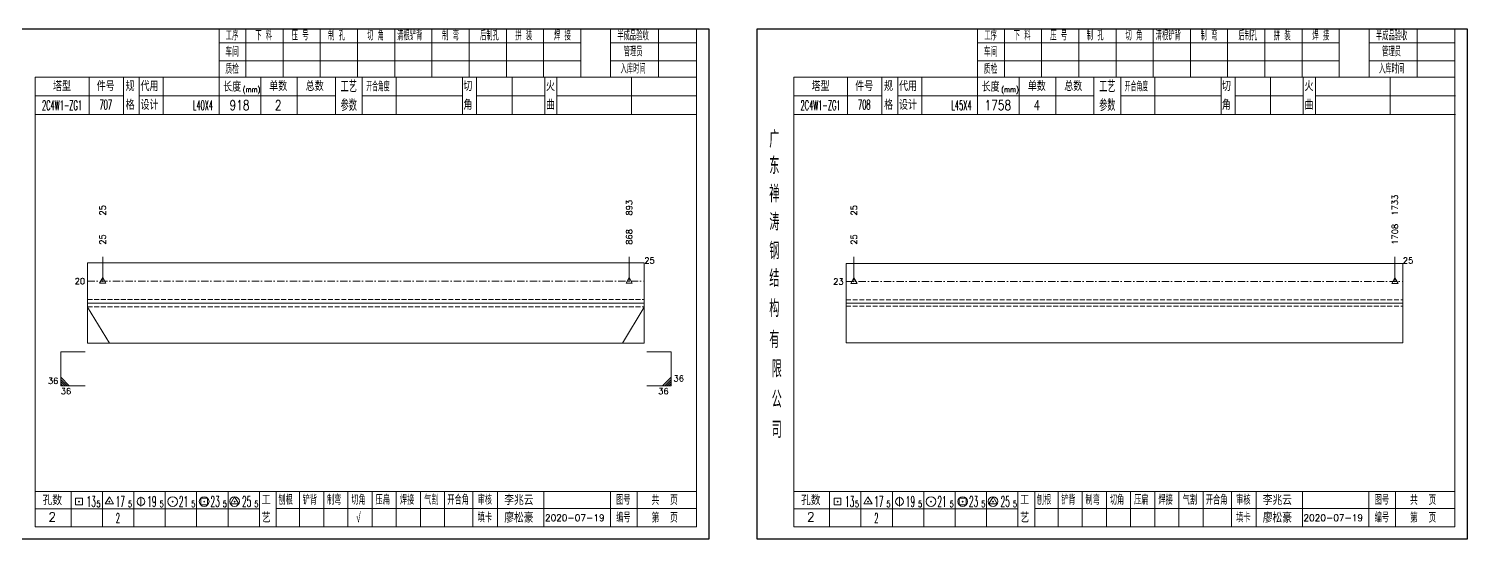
# Model space of a CAD drawing. Extents: x 154981 to 165753, y -86801 to -82885.
# Drawn here: x 158275 to 158867, y -83127 to -82917 of the extents above; entities that cross this region are included whole.
import ezdxf
from ezdxf.enums import TextEntityAlignment as Align

# ---------------------------------------------------------------- set-up
doc = ezdxf.new("R2010")
doc.units = 0
doc.header["$MEASUREMENT"] = 0
doc.linetypes.add('一点画线', pattern=[5.2, 3, -1, 0.2, -1])
doc.linetypes.add('虚线', pattern=[2.75, 2, -0.75])
doc.layers.get('0').update_dxf_attribs({"linetype": 'CONTINUOUS', "lineweight": 25})
for name, color, linetype, lineweight in [('1', 7, 'CONTINUOUS', 25), ('4', 7, 'CONTINUOUS', 25), ('5', 7, 'CONTINUOUS', 25)]:
    doc.layers.add(name, color=color, linetype=linetype, lineweight=lineweight)
doc.styles.get("Standard").update_dxf_attribs({"font": 'simplex.shx', "width": 0.7, "height": 3, "bigfont": 'gbhzfs.shx'})

# ---------------------------------------------------------------- blocks, each defined once
blk = doc.blocks.new('孔17.5')
at = {"layer": '5', "color": 7, "linetype": 'Continuous', "lineweight": 13}
for p, q in [((0, 1), (-0.866, -0.5)), ((-0.1, -0.1), (0.1, 0.1)), ((0.1, -0.1), (-0.1, 0.1)), ((0.866, -0.5), (0, 1)), ((-0.866, -0.5), (0.866, -0.5))]:
    blk.add_line(p, q, dxfattribs=at)
blk = doc.blocks.new('CTJGK')
at = {"color": 6, "linetype": 'Continuous'}
for p, q in [((0, 209.97), (292.13, 209.97)), ((0, 0), (0, 209.97)), ((292.13, 209.97), (292.13, 0)), ((292.13, 0), (0, 0))]:
    blk.add_line(p, q, dxfattribs=at)

msp = doc.modelspace()

# ---------------------------------------------------------------- linework, layer by layer
at = {"color": 7, "linetype": 'Continuous', "lineweight": 18}
for p, q in [((158299.39666, -83013.02383), (158299.39666, -83046.02383)), ((158299.39666, -83013.02383), (158528.52666, -83013.02383)), ((158528.52666, -83013.02383), (158528.52666, -83046.02383)), ((158611.52666, -83013.1905), (158611.52666, -83045.85717)), ((158611.52666, -83013.1905), (158840.65666, -83013.1905)), ((158840.65666, -83013.1905), (158840.65666, -83045.85717)), ((158299.39666, -83029.52383), (158528.52666, -83029.52383)), ((158611.52666, -83029.52383), (158840.65666, -83029.52383))]:
    msp.add_line(p, q, dxfattribs=at)
at = {"color": 7, "linetype": 'Continuous', "lineweight": 13}
for p, q in [((158305.63659, -83020.52383), (158305.63659, -83010.52383)), ((158522.28674, -83020.52383), (158522.28674, -83010.52383)), ((158614.78505, -83020.6905), (158614.78505, -83010.52383)), ((158837.39827, -83020.6905), (158837.39827, -83010.52383)), ((158299.39666, -83031.17383), (158308.38215, -83046.02383)), ((158528.52666, -83031.17383), (158519.54117, -83046.02383)), ((158288.39666, -83049.52383), (158298.39666, -83049.52383)), ((158288.39666, -83049.52383), (158288.39666, -83063.52383)), ((158539.52666, -83049.52383), (158529.52666, -83049.52383)), ((158539.52666, -83049.52383), (158539.52666, -83063.52383)), ((158291.89666, -83063.52383), (158288.39666, -83060.02383)), ((158291.02166, -83063.52383), (158288.39666, -83060.89883)), ((158536.02666, -83063.52383), (158539.52666, -83060.02383)), ((158536.90166, -83063.52383), (158539.52666, -83060.89883)), ((158290.14666, -83063.52383), (158288.39666, -83061.77383)), ((158289.27166, -83063.52383), (158288.39666, -83062.64883)), ((158288.39666, -83063.52383), (158298.39666, -83063.52383)), ((158539.52666, -83063.52383), (158529.52666, -83063.52383)), ((158537.77666, -83063.52383), (158539.52666, -83061.77383)), ((158538.65166, -83063.52383), (158539.52666, -83062.64883))]:
    msp.add_line(p, q, dxfattribs=at)
at = {"color": 1, "linetype": '一点画线', "lineweight": 13}
for p, q in [((158299.39666, -83020.52383), (158528.52666, -83020.52383)), ((158611.52666, -83020.6905), (158840.65666, -83020.6905))]:
    msp.add_line(p, q, dxfattribs=at)
at = {"color": 6, "linetype": '虚线', "lineweight": 18}
for p, q in [((158299.39666, -83028.02383), (158528.52666, -83028.02383)), ((158299.39666, -83031.02383), (158528.52666, -83031.02383)), ((158611.52666, -83028.1905), (158840.65666, -83028.1905)), ((158611.52666, -83030.85717), (158840.65666, -83030.85717))]:
    msp.add_line(p, q, dxfattribs=at)
at = {"layer": '1', "color": 7, "linetype": 'Continuous', "lineweight": 18}
for p, q in [((158299.39666, -83046.02383), (158528.52666, -83046.02383)), ((158611.52666, -83045.85717), (158840.65666, -83045.85717))]:
    msp.add_line(p, q, dxfattribs=at)
at = {"layer": '4', "color": 1, "linetype": 'Continuous', "lineweight": 18}
for p, q in [((158555.02666, -82916.69733), (158262.89666, -82916.69733)), ((158353.52666, -82916.69733), (158353.52666, -82936.53733)), ((158364.55666, -82916.69733), (158364.55666, -82936.55733)), ((158379.86666, -82916.69733), (158379.86666, -82936.55733)), ((158395.18666, -82916.69733), (158395.18666, -82936.55733)), ((158410.49666, -82916.69733), (158410.49666, -82936.55733)), ((158425.80666, -82916.69733), (158425.80666, -82936.55733)), ((158441.11666, -82916.69733), (158441.11666, -82936.55733)), ((158456.43666, -82916.69733), (158456.43666, -82936.55733)), ((158471.74666, -82916.69733), (158471.74666, -82936.55733)), ((158487.05666, -82916.69733), (158487.05666, -82936.55733)), ((158502.36666, -82916.69733), (158502.36666, -82936.53733)), ((158502.36666, -82916.69733), (158502.36666, -82936.55733)), ((158514.64666, -82916.69733), (158514.64666, -82936.55733)), ((158534.39666, -82916.69733), (158534.39666, -82936.55733)), ((158549.97666, -82916.69733), (158549.97666, -82936.55733)), ((158555.02666, -82946.49733), (158555.02666, -82916.69733)), ((158575.02666, -82916.69733), (158575.02666, -83126.66733)), ((158867.15666, -82916.69733), (158575.02666, -82916.69733)), ((158665.65666, -82916.69733), (158665.65666, -82936.53733)), ((158676.68666, -82916.69733), (158676.68666, -82936.55733)), ((158691.99666, -82916.69733), (158691.99666, -82936.55733)), ((158707.31666, -82916.69733), (158707.31666, -82936.55733)), ((158722.62666, -82916.69733), (158722.62666, -82936.55733)), ((158737.93666, -82916.69733), (158737.93666, -82936.55733)), ((158753.24666, -82916.69733), (158753.24666, -82936.55733)), ((158768.56666, -82916.69733), (158768.56666, -82936.55733)), ((158783.87666, -82916.69733), (158783.87666, -82936.55733)), ((158799.18666, -82916.69733), (158799.18666, -82936.55733)), ((158814.49666, -82916.69733), (158814.49666, -82936.53733)), ((158814.49666, -82916.69733), (158814.49666, -82936.55733)), ((158826.77666, -82916.69733), (158826.77666, -82936.55733)), ((158846.52666, -82916.69733), (158846.52666, -82936.55733)), ((158862.10666, -82916.69733), (158862.10666, -82936.55733)), ((158867.15666, -82946.49733), (158867.15666, -82916.69733)), ((158502.36666, -82922.42733), (158353.52666, -82922.42733)), ((158549.97666, -82922.42733), (158514.64666, -82922.42733)), ((158814.49666, -82922.42733), (158665.65666, -82922.42733)), ((158862.10666, -82922.42733), (158826.77666, -82922.42733)), ((158502.36666, -82929.90733), (158353.52666, -82929.90733)), ((158549.97666, -82929.90733), (158514.64666, -82929.90733)), ((158814.49666, -82929.90733), (158665.65666, -82929.90733)), ((158862.10666, -82929.90733), (158826.77666, -82929.90733)), ((158277.90666, -82936.55733), (158277.90666, -83121.61733)), ((158549.97666, -82936.55733), (158277.90666, -82936.55733)), ((158300.02666, -82936.54733), (158300.02666, -82951.96733)), ((158314.17666, -82951.96733), (158314.17666, -82936.55733)), ((158320.67666, -82951.96733), (158320.67666, -82936.55733)), ((158330.54666, -82936.55733), (158330.54666, -82951.96733)), ((158353.52666, -82936.53733), (158353.52666, -82951.96733)), ((158370.64666, -82936.55733), (158370.64666, -82951.96733)), ((158385.69666, -82936.55733), (158385.69666, -82951.96733)), ((158401.39666, -82936.55733), (158401.39666, -82951.96733)), ((158412.45666, -82936.55733), (158412.45666, -82951.96733)), ((158426.40666, -82936.55733), (158426.40666, -82951.96733)), ((158453.70666, -82936.55733), (158453.70666, -82951.96733)), ((158459.46666, -82936.55733), (158459.46666, -82951.96733)), ((158474.08666, -82936.55733), (158474.08666, -82951.96733)), ((158487.54666, -82936.55733), (158487.54666, -82951.96733)), ((158492.53666, -82936.55733), (158492.53666, -82951.96733)), ((158523.27666, -82936.55733), (158523.27666, -82951.96733)), ((158549.97666, -83121.61733), (158549.97666, -82936.55733)), ((158590.03666, -82936.55733), (158590.03666, -83121.61733)), ((158862.10666, -82936.55733), (158590.03666, -82936.55733)), ((158612.15666, -82936.54733), (158612.15666, -82951.96733)), ((158626.30666, -82951.96733), (158626.30666, -82936.55733)), ((158632.80666, -82951.96733), (158632.80666, -82936.55733)), ((158642.67666, -82936.55733), (158642.67666, -82951.96733)), ((158665.65666, -82936.53733), (158665.65666, -82951.96733)), ((158682.77666, -82936.55733), (158682.77666, -82951.96733)), ((158697.82666, -82936.55733), (158697.82666, -82951.96733)), ((158713.52666, -82936.55733), (158713.52666, -82951.96733)), ((158724.58666, -82936.55733), (158724.58666, -82951.96733)), ((158738.53666, -82936.55733), (158738.53666, -82951.96733)), ((158765.83666, -82936.55733), (158765.83666, -82951.96733)), ((158771.59666, -82936.55733), (158771.59666, -82951.96733)), ((158786.21666, -82936.55733), (158786.21666, -82951.96733)), ((158799.67666, -82936.55733), (158799.67666, -82951.96733)), ((158804.66666, -82936.55733), (158804.66666, -82951.96733)), ((158835.40666, -82936.55733), (158835.40666, -82951.96733)), ((158862.10666, -83121.61733), (158862.10666, -82936.55733)), ((158314.17666, -82944.31733), (158277.90666, -82944.31733)), ((158401.39666, -82944.26733), (158320.67666, -82944.26733)), ((158412.45666, -82944.26733), (158453.70666, -82944.26733)), ((158459.46666, -82944.26733), (158487.54666, -82944.26733)), ((158492.53666, -82944.26733), (158550.15666, -82944.26733)), ((158555.02666, -83126.66733), (158555.02666, -82946.49733)), ((158626.30666, -82944.31733), (158590.03666, -82944.31733)), ((158713.52666, -82944.26733), (158632.80666, -82944.26733)), ((158724.58666, -82944.26733), (158765.83666, -82944.26733)), ((158771.59666, -82944.26733), (158799.67666, -82944.26733)), ((158804.66666, -82944.26733), (158862.28666, -82944.26733)), ((158867.15666, -83126.66733), (158867.15666, -82946.49733)), ((158550.15666, -82951.96733), (158277.90666, -82951.96733)), ((158862.28666, -82951.96733), (158590.03666, -82951.96733)), ((158277.90666, -83107.08733), (158549.97666, -83107.08733)), ((158292.59666, -83107.08733), (158292.59666, -83121.61733)), ((158305.52666, -83121.61733), (158305.52666, -83107.08733)), ((158318.45666, -83107.08733), (158318.45666, -83121.61733)), ((158331.37666, -83121.61733), (158331.37666, -83107.08733)), ((158344.30666, -83107.08733), (158344.30666, -83121.61733)), ((158357.23666, -83121.61733), (158357.23666, -83107.08733)), ((158370.15666, -83121.61733), (158370.15666, -83107.08733)), ((158377.02666, -83121.61733), (158377.02666, -83107.08733)), ((158386.68666, -83121.61733), (158386.68666, -83107.08733)), ((158396.62666, -83121.61733), (158396.62666, -83107.08733)), ((158406.56666, -83121.61733), (158406.56666, -83107.08733)), ((158416.51666, -83121.61733), (158416.51666, -83107.08733)), ((158426.45666, -83121.61733), (158426.45666, -83107.08733)), ((158436.39666, -83121.61733), (158436.39666, -83107.08733)), ((158446.34666, -83121.61733), (158446.34666, -83107.08733)), ((158457.98666, -83121.61733), (158457.98666, -83107.08733)), ((158468.13666, -83121.61733), (158468.13666, -83107.08733)), ((158487.19666, -83121.61733), (158487.19666, -83107.08733)), ((158514.57666, -83121.61733), (158514.57666, -83107.08733)), ((158525.53666, -83121.61733), (158525.53666, -83107.08733)), ((158590.03666, -83107.08733), (158862.10666, -83107.08733)), ((158604.72666, -83107.08733), (158604.72666, -83121.61733)), ((158617.65666, -83121.61733), (158617.65666, -83107.08733)), ((158630.58666, -83107.08733), (158630.58666, -83121.61733)), ((158643.50666, -83121.61733), (158643.50666, -83107.08733)), ((158656.43666, -83107.08733), (158656.43666, -83121.61733)), ((158669.36666, -83121.61733), (158669.36666, -83107.08733)), ((158682.28666, -83121.61733), (158682.28666, -83107.08733)), ((158689.15666, -83121.61733), (158689.15666, -83107.08733)), ((158698.81666, -83121.61733), (158698.81666, -83107.08733)), ((158708.75666, -83121.61733), (158708.75666, -83107.08733)), ((158718.69666, -83121.61733), (158718.69666, -83107.08733)), ((158728.64666, -83121.61733), (158728.64666, -83107.08733)), ((158738.58666, -83121.61733), (158738.58666, -83107.08733)), ((158748.52666, -83121.61733), (158748.52666, -83107.08733)), ((158758.47666, -83121.61733), (158758.47666, -83107.08733)), ((158770.11666, -83121.61733), (158770.11666, -83107.08733)), ((158780.26666, -83121.61733), (158780.26666, -83107.08733)), ((158799.32666, -83121.61733), (158799.32666, -83107.08733)), ((158826.70666, -83121.61733), (158826.70666, -83107.08733)), ((158837.66666, -83121.61733), (158837.66666, -83107.08733)), ((158376.98666, -83114.05733), (158549.97666, -83114.05733)), ((158689.11666, -83114.05733), (158862.10666, -83114.05733)), ((158370.15666, -83114.21733), (158277.90666, -83114.21733)), ((158682.28666, -83114.21733), (158590.03666, -83114.21733)), ((158277.90666, -83121.61733), (158549.97666, -83121.61733)), ((158590.03666, -83121.61733), (158862.10666, -83121.61733)), ((158262.89666, -83126.66733), (158555.02666, -83126.66733)), ((158575.02666, -83126.66733), (158867.15666, -83126.66733))]:
    msp.add_line(p, q, dxfattribs=at)
at = {"layer": '4', "color": 7, "linetype": 'Continuous', "lineweight": 13}
for p, q in [((158294.48266, -83112.58133), (158294.48266, -83109.75333)), ((158294.48266, -83109.75333), (158297.31066, -83109.75333)), ((158297.31066, -83112.58133), (158294.48266, -83112.58133)), ((158295.69666, -83111.36733), (158296.09666, -83110.96733)), ((158296.09666, -83111.36733), (158295.69666, -83110.96733)), ((158297.31066, -83109.75333), (158297.31066, -83112.58133)), ((158308.39666, -83109.16733), (158306.66466, -83112.16733)), ((158306.66466, -83112.16733), (158310.12866, -83112.16733)), ((158308.19666, -83111.36733), (158308.59666, -83110.96733)), ((158308.59666, -83111.36733), (158308.19666, -83110.96733)), ((158310.12866, -83112.16733), (158308.39666, -83109.16733)), ((158321.39666, -83109.16733), (158321.39666, -83113.16733)), ((158334.19666, -83111.36733), (158334.59666, -83110.96733)), ((158334.59666, -83111.36733), (158334.19666, -83110.96733)), ((158345.98266, -83112.58133), (158345.98266, -83109.75333)), ((158345.98266, -83109.75333), (158348.81066, -83109.75333)), ((158348.81066, -83112.58133), (158345.98266, -83112.58133)), ((158347.19666, -83111.36733), (158347.59666, -83110.96733)), ((158347.59666, -83111.36733), (158347.19666, -83110.96733)), ((158348.81066, -83109.75333), (158348.81066, -83112.58133)), ((158359.89666, -83109.16733), (158358.16466, -83112.16733)), ((158358.16466, -83112.16733), (158361.62866, -83112.16733)), ((158359.69666, -83111.36733), (158360.09666, -83110.96733)), ((158360.09666, -83111.36733), (158359.69666, -83110.96733)), ((158361.62866, -83112.16733), (158359.89666, -83109.16733)), ((158606.61266, -83112.58133), (158606.61266, -83109.75333)), ((158606.61266, -83109.75333), (158609.44066, -83109.75333)), ((158609.44066, -83112.58133), (158606.61266, -83112.58133)), ((158607.82666, -83111.36733), (158608.22666, -83110.96733)), ((158608.22666, -83111.36733), (158607.82666, -83110.96733)), ((158609.44066, -83109.75333), (158609.44066, -83112.58133)), ((158620.52666, -83109.16733), (158618.79466, -83112.16733)), ((158618.79466, -83112.16733), (158622.25866, -83112.16733)), ((158620.32666, -83111.36733), (158620.72666, -83110.96733)), ((158620.72666, -83111.36733), (158620.32666, -83110.96733)), ((158622.25866, -83112.16733), (158620.52666, -83109.16733)), ((158633.52666, -83109.16733), (158633.52666, -83113.16733)), ((158646.32666, -83111.36733), (158646.72666, -83110.96733)), ((158646.72666, -83111.36733), (158646.32666, -83110.96733)), ((158658.11266, -83112.58133), (158658.11266, -83109.75333)), ((158658.11266, -83109.75333), (158660.94066, -83109.75333)), ((158660.94066, -83112.58133), (158658.11266, -83112.58133)), ((158659.32666, -83111.36733), (158659.72666, -83110.96733)), ((158659.72666, -83111.36733), (158659.32666, -83110.96733)), ((158660.94066, -83109.75333), (158660.94066, -83112.58133)), ((158672.02666, -83109.16733), (158670.29466, -83112.16733)), ((158670.29466, -83112.16733), (158673.75866, -83112.16733)), ((158671.82666, -83111.36733), (158672.22666, -83110.96733)), ((158672.22666, -83111.36733), (158671.82666, -83110.96733)), ((158673.75866, -83112.16733), (158672.02666, -83109.16733))]:
    msp.add_line(p, q, dxfattribs=at)
for centre, radius in [((158321.39666, -83111.16733), 1.6), ((158334.39666, -83111.16733), 2), ((158347.39666, -83111.16733), 2), ((158359.89666, -83111.16733), 2), ((158633.52666, -83111.16733), 1.6), ((158646.52666, -83111.16733), 2), ((158659.52666, -83111.16733), 2), ((158672.02666, -83111.16733), 2)]:
    msp.add_circle(centre, radius, dxfattribs=at)

# ---------------------------------------------------------------- block references
at = {"color": 0, "linetype": 'Continuous'}
for p in [(158262.89666, -83126.66733), (158575.02666, -83126.66733)]:
    msp.add_blockref('CTJGK', p, dxfattribs=at)
at = {"color": 4, "linetype": 'Continuous', "lineweight": 9, "xscale": 1.5, "yscale": 1.5, "zscale": 1.5}
for p in [(158305.63659, -83020.52383), (158522.28674, -83020.52383), (158614.78505, -83020.6905), (158837.39827, -83020.6905)]:
    msp.add_blockref('孔17.5', p, dxfattribs=at)

# ---------------------------------------------------------------- texts
at = {"color": 7, "linetype": 'Continuous', "lineweight": 13}
for s, p in [('25', (158305.63659, -82993.52383)), ('893', (158522.28674, -82993.52383)), ('25', (158614.78505, -82993.52383)), ('1733', (158837.39827, -82993.52383))]:
    msp.add_text(s, height=2.5, rotation=90, dxfattribs=at).set_placement(p, align=Align.MIDDLE_LEFT)
at = {"color": 4, "linetype": 'Continuous', "lineweight": 9}
for s, p in [('25', (158305.63659, -83005.52383)), ('868', (158522.28674, -83005.52383)), ('25', (158614.78505, -83005.52383)), ('1708', (158837.39827, -83005.52383))]:
    msp.add_text(s, height=2.5, rotation=90, dxfattribs=at).set_placement(p, align=Align.MIDDLE_LEFT)
at = {"color": 7, "linetype": 'Continuous', "lineweight": 13}
for p in [(158528.52666, -83012.02383), (158840.65666, -83012.02383)]:
    msp.add_text('25', height=2.5, dxfattribs=at).set_placement(p, align=Align.MIDDLE_LEFT)
for s, p in [('20', (158298.39666, -83020.52383)), ('23', (158610.52666, -83020.6905))]:
    msp.add_text(s, height=2.5, dxfattribs=at).set_placement(p, align=Align.MIDDLE_RIGHT)
msp.add_text('36', height=2.5, dxfattribs=at).set_placement((158287.39666, -83063.52383), align=Align.BOTTOM_RIGHT)
msp.add_text('36', height=2.5, dxfattribs=at).set_placement((158540.52666, -83062.52383), align=Align.BOTTOM_LEFT)
msp.add_text('36', height=2.5, dxfattribs=at).set_placement((158288.39666, -83064.52383), align=Align.TOP_LEFT)
msp.add_text('36', height=2.5, dxfattribs=at).set_placement((158538.52666, -83064.52383), align=Align.TOP_RIGHT)
at = {"layer": '4', "color": 1, "linetype": 'Continuous', "lineweight": 25}
for s, height, width, p in [('工序', 3.7, 0.7, (158358.89666, -82919.56733)), ('下 料', 3.7, 0.7, (158371.89666, -82919.56733)), ('压 号', 3.7, 0.7, (158386.89666, -82919.56733)), ('制 孔', 3.7, 0.7, (158401.89666, -82919.56733)), ('切 角', 3.7, 0.7, (158417.89666, -82919.56733)), ('清根铲背 ', 3.7, 0.7, (158432.89666, -82919.56733)), (' 制 弯', 3.7, 0.7, (158447.89666, -82919.56733)), (' 后制孔', 3.7, 0.7, (158463.89666, -82919.56733)), ('拼 装', 3.7, 0.7, (158478.89666, -82919.56733)), (' 焊 接', 3.7, 0.7, (158493.89666, -82919.56733)), ('半成品验收', 3.7, 0.7, (158523.89666, -82919.56733)), ('工序', 3.7, 0.7, (158671.02666, -82919.56733)), ('下 料', 3.7, 0.7, (158684.02666, -82919.56733)), ('压 号', 3.7, 0.7, (158699.02666, -82919.56733)), ('制 孔', 3.7, 0.7, (158714.02666, -82919.56733)), ('切 角', 3.7, 0.7, (158730.02666, -82919.56733)), ('清根铲背 ', 3.7, 0.7, (158745.02666, -82919.56733)), (' 制 弯', 3.7, 0.7, (158760.02666, -82919.56733)), (' 后制孔', 3.7, 0.7, (158776.02666, -82919.56733)), ('拼 装', 3.7, 0.7, (158791.02666, -82919.56733)), (' 焊 接', 3.7, 0.7, (158806.02666, -82919.56733)), ('半成品验收', 3.7, 0.7, (158836.02666, -82919.56733)), ('车间', 4, 0.7, (158358.89666, -82926.16733)), ('管理员', 3.7, 0.7, (158523.89666, -82926.16733)), ('车间', 4, 0.7, (158671.02666, -82926.16733)), ('管理员', 3.7, 0.7, (158836.02666, -82926.16733)), ('质检', 4, 0.7, (158358.89666, -82933.22733)), ('入库时间', 3.7, 0.7, (158523.89666, -82933.22733)), ('质检', 4, 0.7, (158671.02666, -82933.22733)), ('入库时间', 3.7, 0.7, (158836.02666, -82933.22733)), ('(mm)', 2.24, 0.7, (158366.89666, -82941.66733)), ('工艺', 4.8, 0.7, (158406.89666, -82940.40733)), ('开合角度', 4, 0.6, (158418.89666, -82940.40733)), ('(mm)', 2.24, 0.7, (158679.02666, -82941.66733)), ('工艺', 4.8, 0.7, (158719.02666, -82940.40733)), ('开合角度', 4, 0.6, (158731.02666, -82940.40733)), ('2C4W1-ZG1', 4, 0.5, (158288.89666, -82948.14733)), ('707', 4, 0.5, (158306.89666, -82947.89733)), ('L40X4', 4, 0.5, (158346.89666, -82948.16733)), ('918', 4, 0.8, (158361.89666, -82948.11733)), ('2', 4, 0.8, (158377.89666, -82948.11733)), ('参数', 4.8, 0.7, (158406.89666, -82948.11733)), ('2C4W1-ZG1', 4, 0.5, (158601.02666, -82948.14733)), ('708', 4, 0.5, (158619.02666, -82947.89733)), ('L45X4', 4, 0.5, (158659.02666, -82948.16733)), ('1758', 4, 0.8, (158674.02666, -82948.11733)), ('4', 4, 0.8, (158690.02666, -82948.11733)), ('参数', 4.8, 0.7, (158719.02666, -82948.11733)), ('广', 6.96, 0.7, (158582.02666, -82962.19733)), ('东', 6.96, 0.7, (158582.02666, -82972.98733)), ('禅', 6.96, 0.7, (158582.02666, -82984.57733)), ('涛', 6.96, 0.7, (158582.02666, -82996.17733)), ('钢', 6.96, 0.7, (158582.02666, -83008.06733)), ('结', 6.96, 0.7, (158582.02666, -83019.37733)), ('构', 6.96, 0.7, (158582.02666, -83031.75733)), ('有', 6.96, 0.7, (158582.02666, -83044.56733)), ('限', 6.96, 0.7, (158583.02666, -83056.56733)), ('公', 6.96, 0.7, (158583.02666, -83069.10733)), ('司', 6.96, 0.7, (158583.02666, -83081.58733)), ('制弯', 3.7, 0.8, (158400.89666, -83110.56733)), ('共  页', 4, 0.8, (158536.89666, -83110.56733)), ('制弯', 3.7, 0.8, (158713.02666, -83110.56733)), ('共  页', 4, 0.8, (158849.02666, -83110.56733)), ('13', 4.47, 0.5, (158300.89666, -83111.16733)), ('5', 2.68, 0.6, (158303.89666, -83112.16733)), ('17', 4.47, 0.5, (158312.89666, -83111.16733)), ('5', 2.68, 0.6, (158316.89666, -83112.16733)), ('19', 4.47, 0.5, (158325.89666, -83111.16733)), ('5', 2.68, 0.6, (158329.89666, -83112.16733)), ('21', 4.47, 0.5, (158338.89666, -83111.16733)), ('5', 2.68, 0.6, (158342.89666, -83112.16733)), ('23', 4.47, 0.5, (158351.89666, -83111.16733)), ('5', 2.68, 0.6, (158355.89666, -83112.16733)), ('25', 4.47, 0.5, (158364.89666, -83111.16733)), ('5', 2.68, 0.6, (158368.89666, -83112.16733)), ('刨根', 3.7, 0.8, (158380.89666, -83110.56733)), ('铲背', 3.7, 0.8, (158390.89666, -83110.56733)), ('切角', 3.7, 0.8, (158410.89666, -83110.56733)), ('压扁', 3.7, 0.8, (158420.89666, -83110.56733)), ('焊接', 3.7, 0.8, (158430.89666, -83110.56733)), ('气割', 3.7, 0.8, (158440.89666, -83110.56733)), ('开合角', 3.7, 0.8, (158451.89666, -83110.56733)), ('审核', 3.7, 0.8, (158462.89666, -83110.56733)), ('图号', 3.7, 0.8, (158519.89666, -83110.56733)), ('13', 4.47, 0.5, (158613.02666, -83111.16733)), ('5', 2.68, 0.6, (158616.02666, -83112.16733)), ('17', 4.47, 0.5, (158625.02666, -83111.16733)), ('5', 2.68, 0.6, (158629.02666, -83112.16733)), ('19', 4.47, 0.5, (158638.02666, -83111.16733)), ('5', 2.68, 0.6, (158642.02666, -83112.16733)), ('21', 4.47, 0.5, (158651.02666, -83111.16733)), ('5', 2.68, 0.6, (158655.02666, -83112.16733)), ('23', 4.47, 0.5, (158664.02666, -83111.16733)), ('5', 2.68, 0.6, (158668.02666, -83112.16733)), ('25', 4.47, 0.5, (158677.02666, -83111.16733)), ('5', 2.68, 0.6, (158681.02666, -83112.16733)), ('刨根', 3.7, 0.8, (158693.02666, -83110.56733)), ('铲背', 3.7, 0.8, (158703.02666, -83110.56733)), ('切角', 3.7, 0.8, (158723.02666, -83110.56733)), ('压扁', 3.7, 0.8, (158733.02666, -83110.56733)), ('焊接', 3.7, 0.8, (158743.02666, -83110.56733)), ('气割', 3.7, 0.8, (158753.02666, -83110.56733)), ('开合角', 3.7, 0.8, (158764.02666, -83110.56733)), ('审核', 3.7, 0.8, (158775.02666, -83110.56733)), ('图号', 3.7, 0.8, (158832.02666, -83110.56733)), ('2', 4, 0.5, (158311.89666, -83117.91733)), ('√', 4, 0.6, (158410.89666, -83117.83733)), ('填卡', 3.7, 0.8, (158462.89666, -83117.83733)), ('编号', 3.7, 0.8, (158519.89666, -83117.83733)), ('第  页', 4, 0.8, (158536.89666, -83117.83733)), ('2', 4, 0.5, (158624.02666, -83117.91733)), ('填卡', 3.7, 0.8, (158775.02666, -83117.83733)), ('编号', 3.7, 0.8, (158832.02666, -83117.83733)), ('第  页', 4, 0.8, (158849.02666, -83117.83733))]:
    msp.add_text(s, height=height, dxfattribs=dict(at, width=width)).set_placement(p, align=Align.MIDDLE_CENTER)
for s, height, p in [('塔型', 3.7, (158288.89666, -82940.43733)), ('件号', 3.7, (158306.89666, -82940.43733)), ('规', 3.7, (158316.89666, -82940.40733)), ('代用', 3.7, (158324.89666, -82940.40733)), ('长度', 3.7, (158358.89666, -82940.66733)), ('单数', 3.7, (158377.89666, -82940.40733)), ('总数', 3.7, (158392.89666, -82940.40733)), ('切', 3.7, (158455.89666, -82940.40733)), ('火', 3.7, (158489.89666, -82940.40733)), ('塔型', 3.7, (158601.02666, -82940.43733)), ('件号', 3.7, (158619.02666, -82940.43733)), ('规', 3.7, (158629.02666, -82940.40733)), ('代用', 3.7, (158637.02666, -82940.40733)), ('长度', 3.7, (158671.02666, -82940.66733)), ('单数', 3.7, (158690.02666, -82940.40733)), ('总数', 3.7, (158705.02666, -82940.40733)), ('切', 3.7, (158768.02666, -82940.40733)), ('火', 3.7, (158802.02666, -82940.40733)), ('格', 3.7, (158316.89666, -82948.11733)), ('设计', 3.7, (158324.89666, -82948.11733)), ('角', 3.7, (158455.89666, -82948.11733)), ('曲', 3.7, (158489.89666, -82948.11733)), ('格', 3.7, (158629.02666, -82948.11733)), ('设计', 3.7, (158637.02666, -82948.11733)), ('角', 3.7, (158768.02666, -82948.11733)), ('曲', 3.7, (158802.02666, -82948.11733)), ('孔数', 4, (158284.89666, -83110.64733)), ('李兆云', 4, (158476.89666, -83110.56733)), ('孔数', 4, (158597.02666, -83110.64733)), ('李兆云', 4, (158789.02666, -83110.56733)), ('工', 3.7, (158372.89666, -83110.56733)), ('工', 3.7, (158685.02666, -83110.56733)), ('2', 3.7, (158284.89666, -83117.47733)), ('艺', 3.7, (158372.89666, -83117.91733)), ('廖松豪', 4, (158476.89666, -83117.83733)), ('2020-07-19', 2.7, (158499.89666, -83117.83733)), ('2', 3.7, (158597.02666, -83117.47733)), ('艺', 3.7, (158685.02666, -83117.91733)), ('廖松豪', 4, (158789.02666, -83117.83733)), ('2020-07-19', 2.7, (158812.02666, -83117.83733))]:
    msp.add_text(s, height=height, dxfattribs=at).set_placement(p, align=Align.MIDDLE_CENTER)

doc.saveas('drawing.dxf')
